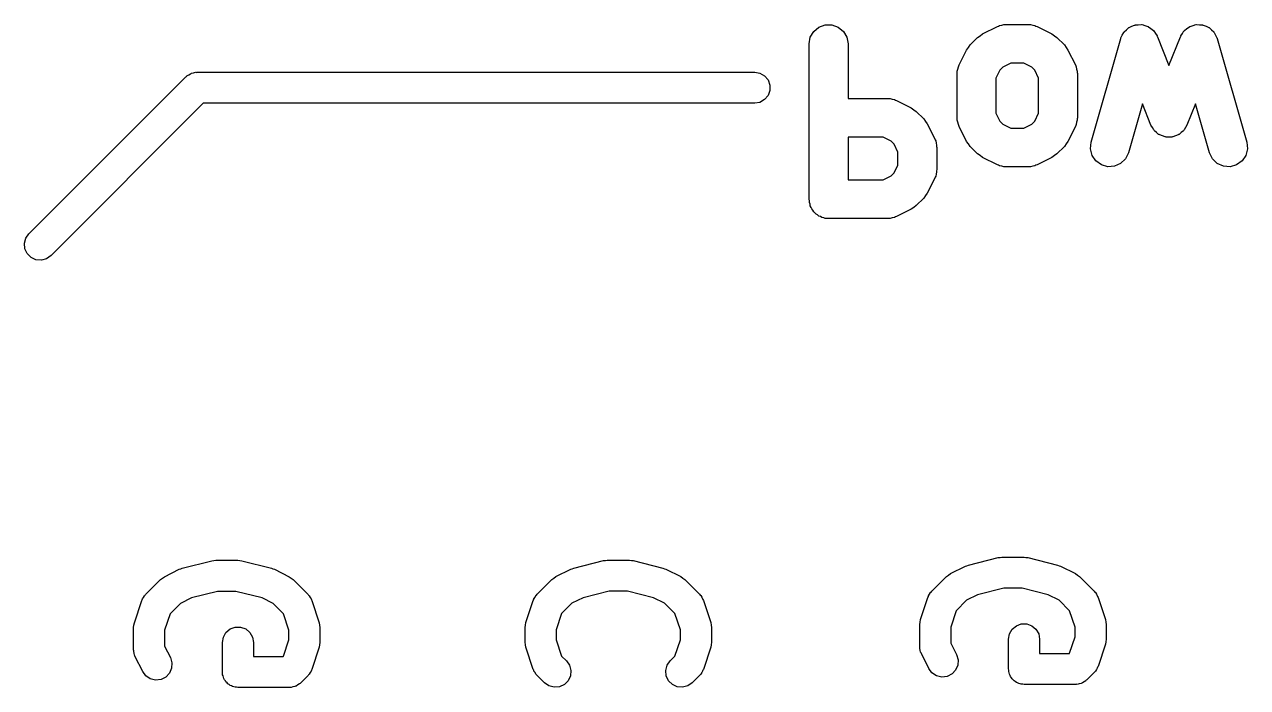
# Model space of a CAD drawing. Extents: x 91.3 to 189.8, y -113.5 to -60.4.
# Drawn here: x 153.12 to 160.99, y -64.95 to -60.68 of the extents above; entities that cross this region are included whole.
import ezdxf

# ---------------------------------------------------------------- set-up
doc = ezdxf.new("R2010")
doc.units = 0
doc.header["$MEASUREMENT"] = 0
doc.layers.add('BLACK', color=7, linetype='CONTINUOUS')

msp = doc.modelspace()

# ---------------------------------------------------------------- linework, layer by layer
at = {"layer": 'Black'}
for p, q in [((158.233, -60.6994), (158.274, -60.6845)), ((158.274, -60.6845), (158.317, -60.6845)), ((158.317, -60.6845), (158.358, -60.6994)), ((159.39, -60.6938), (159.396, -60.6902)), ((159.396, -60.6902), (159.41, -60.6876)), ((159.41, -60.6876), (159.424, -60.6834)), ((159.424, -60.6834), (159.431, -60.6839)), ((159.431, -60.6839), (159.439, -60.6826)), ((159.439, -60.6826), (159.581, -60.6826)), ((159.581, -60.6826), (159.589, -60.6839)), ((159.589, -60.6839), (159.596, -60.6834)), ((159.596, -60.6834), (159.61, -60.6876)), ((159.61, -60.6876), (159.624, -60.6902)), ((159.624, -60.6902), (159.63, -60.6938)), ((160.248, -60.6942), (160.265, -60.6864)), ((160.265, -60.6864), (160.268, -60.6862)), ((160.268, -60.6862), (160.27, -60.6853)), ((160.27, -60.6853), (160.289, -60.6847)), ((160.289, -60.6847), (160.309, -60.6833)), ((160.309, -60.6833), (160.311, -60.684)), ((160.311, -60.684), (160.314, -60.6839)), ((160.314, -60.6839), (160.332, -60.6899)), ((160.332, -60.6899), (160.35, -60.6952)), ((160.622, -60.6952), (160.641, -60.6899)), ((160.641, -60.6899), (160.659, -60.6839)), ((160.659, -60.6839), (160.661, -60.684)), ((160.661, -60.684), (160.664, -60.6833)), ((160.664, -60.6833), (160.683, -60.6847)), ((160.683, -60.6847), (160.702, -60.6853)), ((160.702, -60.6853), (160.705, -60.6862)), ((160.705, -60.6862), (160.707, -60.6864)), ((160.707, -60.6864), (160.725, -60.6942)), ((158.171, -60.8076), (158.178, -60.7649)), ((158.178, -60.7649), (158.2, -60.7273)), ((158.2, -60.7273), (158.233, -60.6994)), ((158.358, -60.6994), (158.391, -60.7273)), ((158.391, -60.7273), (158.413, -60.7649)), ((158.413, -60.7649), (158.421, -60.8076)), ((159.207, -60.8145), (159.255, -60.7668)), ((159.255, -60.7668), (159.271, -60.7554)), ((159.271, -60.7554), (159.287, -60.7434)), ((159.287, -60.7434), (159.383, -60.6958)), ((159.383, -60.6958), (159.39, -60.6938)), ((159.63, -60.6938), (159.637, -60.6958)), ((159.637, -60.6958), (159.733, -60.7434)), ((159.733, -60.7434), (159.749, -60.7554)), ((159.749, -60.7554), (159.765, -60.7668)), ((159.765, -60.7668), (159.813, -60.8145)), ((160.176, -60.7733), (160.177, -60.771)), ((160.177, -60.7686), (160.186, -60.7516)), ((160.177, -60.771), (160.177, -60.7686)), ((160.186, -60.7516), (160.195, -60.7342)), ((160.195, -60.7342), (160.196, -60.7325)), ((160.196, -60.7325), (160.197, -60.7303)), ((160.197, -60.7303), (160.212, -60.7175)), ((160.212, -60.7175), (160.226, -60.7041)), ((160.226, -60.7041), (160.228, -60.703)), ((160.228, -60.703), (160.23, -60.7014)), ((160.23, -60.7014), (160.248, -60.6942)), ((160.35, -60.6952), (160.352, -60.6967)), ((160.352, -60.6967), (160.355, -60.6975)), ((160.355, -60.6975), (160.37, -60.7094)), ((160.37, -60.7094), (160.386, -60.7207)), ((160.386, -60.7207), (160.387, -60.7228)), ((160.387, -60.7228), (160.389, -60.7243)), ((160.389, -60.7243), (160.399, -60.7407)), ((160.399, -60.7407), (160.41, -60.7567)), ((160.41, -60.7567), (160.41, -60.7591)), ((160.41, -60.7591), (160.412, -60.7612)), ((160.412, -60.7612), (160.486, -60.9472)), ((160.486, -60.9472), (160.561, -60.7612)), ((160.561, -60.7612), (160.562, -60.7591)), ((160.562, -60.7591), (160.563, -60.7567)), ((160.563, -60.7567), (160.573, -60.7407)), ((160.573, -60.7407), (160.583, -60.7243)), ((160.583, -60.7243), (160.585, -60.7228)), ((160.585, -60.7228), (160.587, -60.7207)), ((160.587, -60.7207), (160.602, -60.7094)), ((160.602, -60.7094), (160.618, -60.6975)), ((160.618, -60.6975), (160.62, -60.6967)), ((160.62, -60.6967), (160.622, -60.6952)), ((160.725, -60.6942), (160.743, -60.7014)), ((160.743, -60.7014), (160.744, -60.703)), ((160.744, -60.703), (160.747, -60.7041)), ((160.747, -60.7041), (160.761, -60.7175)), ((160.761, -60.7175), (160.775, -60.7303)), ((160.775, -60.7303), (160.776, -60.7325)), ((160.776, -60.7325), (160.778, -60.7342)), ((160.778, -60.7342), (160.786, -60.7516)), ((160.786, -60.7516), (160.795, -60.7686)), ((160.795, -60.7686), (160.796, -60.771)), ((160.796, -60.771), (160.797, -60.7733)), ((158.171, -61.8076), (158.171, -60.8076)), ((158.421, -60.8076), (158.421, -61.1588)), ((159.136, -60.9422), (159.184, -60.847)), ((159.184, -60.847), (159.196, -60.8309)), ((159.196, -60.8309), (159.207, -60.8145)), ((159.813, -60.8145), (159.824, -60.8309)), ((159.824, -60.8309), (159.836, -60.847)), ((159.836, -60.847), (159.884, -60.9422)), ((159.985, -61.4399), (160.176, -60.7733)), ((160.797, -60.7733), (160.987, -61.4399)), ((154.166, -61.0134), (154.177, -61.0069)), ((154.177, -61.0069), (154.188, -60.9994)), ((154.188, -60.9994), (154.192, -60.9982)), ((154.192, -60.9982), (154.196, -60.996)), ((154.196, -60.996), (154.209, -60.9938)), ((154.209, -60.9938), (154.221, -60.9904)), ((154.221, -60.9904), (154.226, -60.9908)), ((154.226, -60.9908), (154.23, -60.99)), ((154.23, -60.99), (157.82, -60.99)), ((157.82, -60.99), (157.854, -60.996)), ((157.854, -60.996), (157.884, -61.0134)), ((159.123, -60.9981), (159.124, -60.991)), ((159.123, -61.2838), (159.123, -60.9981)), ((159.124, -60.9838), (159.128, -60.9698)), ((159.124, -60.991), (159.124, -60.9838)), ((159.128, -60.9698), (159.131, -60.9553)), ((159.131, -60.9553), (159.134, -60.9491)), ((159.134, -60.9491), (159.136, -60.9422)), ((159.398, -60.9769), (159.373, -61.0276)), ((159.417, -60.958), (159.398, -60.9769)), ((159.468, -60.9326), (159.417, -60.958)), ((159.552, -60.9326), (159.468, -60.9326)), ((159.603, -60.958), (159.552, -60.9326)), ((159.622, -60.9769), (159.603, -60.958)), ((159.647, -61.0276), (159.622, -60.9769)), ((159.884, -60.9422), (159.886, -60.9491)), ((159.886, -60.9491), (159.889, -60.9553)), ((159.889, -60.9553), (159.892, -60.9698)), ((159.892, -60.9698), (159.896, -60.9838)), ((159.896, -60.9838), (159.896, -60.991)), ((159.896, -60.991), (159.897, -60.9981)), ((159.897, -60.9981), (159.897, -61.2838)), ((153.149, -62.0293), (154.159, -61.0193)), ((154.159, -61.0193), (154.163, -61.0168)), ((154.163, -61.0168), (154.166, -61.0134)), ((157.884, -61.0134), (157.907, -61.04)), ((157.907, -61.04), (157.918, -61.0726)), ((157.918, -61.0726), (157.918, -61.1074)), ((159.373, -61.0276), (159.373, -61.2543)), ((159.647, -61.2543), (159.647, -61.0276)), ((157.907, -61.14), (157.884, -61.1666)), ((157.918, -61.1074), (157.907, -61.14)), ((158.421, -61.1588), (158.677, -61.1588)), ((158.677, -61.1588), (158.684, -61.1601)), ((158.684, -61.1601), (158.691, -61.1596)), ((158.691, -61.1596), (158.705, -61.1638)), ((158.705, -61.1638), (158.719, -61.1663)), ((154.271, -61.19), (153.291, -62.1707)), ((157.82, -61.19), (154.271, -61.19)), ((157.854, -61.184), (157.82, -61.19)), ((157.884, -61.1666), (157.854, -61.184)), ((158.719, -61.1663), (158.726, -61.17)), ((158.726, -61.17), (158.733, -61.172)), ((158.733, -61.172), (158.828, -61.2196)), ((158.828, -61.2196), (158.844, -61.2316)), ((158.844, -61.2316), (158.86, -61.243)), ((158.86, -61.243), (158.908, -61.2907)), ((160.315, -61.1935), (160.225, -61.5086)), ((160.37, -61.3302), (160.315, -61.1935)), ((160.657, -61.1935), (160.602, -61.3302)), ((160.747, -61.5086), (160.657, -61.1935)), ((158.908, -61.2907), (158.919, -61.3071)), ((158.919, -61.3071), (158.931, -61.3231)), ((159.124, -61.2909), (159.123, -61.2838)), ((159.124, -61.2981), (159.124, -61.2909)), ((159.128, -61.3121), (159.124, -61.2981)), ((159.131, -61.3266), (159.128, -61.3121)), ((159.373, -61.2543), (159.398, -61.305)), ((159.398, -61.305), (159.417, -61.3239)), ((159.603, -61.3239), (159.622, -61.305)), ((159.622, -61.305), (159.647, -61.2543)), ((159.892, -61.3121), (159.889, -61.3266)), ((159.896, -61.2981), (159.892, -61.3121)), ((159.897, -61.2838), (159.896, -61.2909)), ((159.896, -61.2909), (159.896, -61.2981)), ((158.931, -61.3231), (158.979, -61.4184)), ((159.134, -61.3328), (159.131, -61.3266)), ((159.136, -61.3397), (159.134, -61.3328)), ((159.184, -61.4349), (159.136, -61.3397)), ((159.417, -61.3239), (159.468, -61.3493)), ((159.468, -61.3493), (159.552, -61.3493)), ((159.552, -61.3493), (159.603, -61.3239)), ((159.884, -61.3397), (159.836, -61.435)), ((159.886, -61.3328), (159.884, -61.3397)), ((159.889, -61.3266), (159.886, -61.3328)), ((160.38, -61.3454), (160.37, -61.3302)), ((160.388, -61.3611), (160.38, -61.3454)), ((160.391, -61.3638), (160.388, -61.3611)), ((160.393, -61.3671), (160.391, -61.3638)), ((160.407, -61.3782), (160.393, -61.3671)), ((160.42, -61.39), (160.407, -61.3782)), ((160.424, -61.3915), (160.42, -61.39)), ((160.427, -61.394), (160.424, -61.3915)), ((160.444, -61.3995), (160.427, -61.394)), ((160.461, -61.4062), (160.444, -61.3995)), ((160.528, -61.3995), (160.512, -61.4062)), ((160.545, -61.394), (160.528, -61.3995)), ((160.548, -61.3915), (160.545, -61.394)), ((160.552, -61.39), (160.548, -61.3915)), ((160.565, -61.3782), (160.552, -61.39)), ((160.579, -61.3671), (160.565, -61.3782)), ((160.581, -61.3638), (160.579, -61.3671)), ((160.584, -61.3611), (160.581, -61.3638)), ((160.593, -61.3454), (160.584, -61.3611)), ((160.602, -61.3302), (160.593, -61.3454)), ((158.421, -61.4088), (158.421, -61.6826)), ((158.647, -61.4088), (158.421, -61.4088)), ((158.698, -61.4342), (158.647, -61.4088)), ((158.717, -61.4531), (158.698, -61.4342)), ((158.742, -61.5038), (158.717, -61.4531)), ((158.979, -61.4184), (158.981, -61.4253)), ((158.981, -61.4253), (158.985, -61.4315)), ((158.985, -61.4315), (158.987, -61.446)), ((158.987, -61.446), (158.991, -61.46)), ((158.991, -61.46), (158.991, -61.4672)), ((158.991, -61.4672), (158.992, -61.4743)), ((158.992, -61.4743), (158.992, -61.6171)), ((159.196, -61.451), (159.184, -61.4349)), ((159.207, -61.4674), (159.196, -61.451)), ((159.255, -61.5151), (159.207, -61.4674)), ((159.813, -61.4674), (159.765, -61.5151)), ((159.824, -61.451), (159.813, -61.4674)), ((159.836, -61.435), (159.824, -61.451)), ((159.981, -61.4831), (159.985, -61.4399)), ((160.465, -61.4063), (160.461, -61.4062)), ((160.468, -61.4075), (160.465, -61.4063)), ((160.486, -61.407), (160.468, -61.4075)), ((160.504, -61.4075), (160.486, -61.407)), ((160.508, -61.4063), (160.504, -61.4075)), ((160.512, -61.4062), (160.508, -61.4063)), ((160.987, -61.4399), (160.992, -61.4831)), ((158.742, -61.5876), (158.742, -61.5038)), ((159.271, -61.5266), (159.255, -61.5151)), ((159.287, -61.5385), (159.271, -61.5266)), ((159.383, -61.5861), (159.287, -61.5385)), ((159.733, -61.5385), (159.637, -61.5861)), ((159.749, -61.5265), (159.733, -61.5385)), ((159.765, -61.5151), (159.749, -61.5265)), ((159.991, -61.5252), (159.981, -61.4831)), ((160.015, -61.5612), (159.991, -61.5252)), ((160.206, -61.5477), (160.175, -61.5778)), ((160.225, -61.5086), (160.206, -61.5477)), ((160.766, -61.5477), (160.747, -61.5086)), ((160.797, -61.5778), (160.766, -61.5477)), ((160.981, -61.5252), (160.957, -61.5612)), ((160.992, -61.4831), (160.981, -61.5252)), ((158.717, -61.6383), (158.742, -61.5876)), ((158.991, -61.6314), (158.987, -61.6455)), ((158.992, -61.6171), (158.991, -61.6242)), ((158.991, -61.6242), (158.991, -61.6314)), ((159.39, -61.5881), (159.383, -61.5861)), ((159.396, -61.5917), (159.39, -61.5881)), ((159.41, -61.5943), (159.396, -61.5917)), ((159.424, -61.5985), (159.41, -61.5943)), ((159.431, -61.598), (159.424, -61.5985)), ((159.439, -61.5993), (159.431, -61.598)), ((159.581, -61.5993), (159.439, -61.5993)), ((159.589, -61.598), (159.581, -61.5993)), ((159.596, -61.5985), (159.589, -61.598)), ((159.61, -61.5943), (159.596, -61.5985)), ((159.624, -61.5917), (159.61, -61.5943)), ((159.63, -61.5881), (159.624, -61.5917)), ((159.637, -61.5861), (159.63, -61.5881)), ((160.051, -61.5867), (160.015, -61.5612)), ((160.092, -61.5986), (160.051, -61.5867)), ((160.136, -61.5955), (160.092, -61.5986)), ((160.175, -61.5778), (160.136, -61.5955)), ((160.837, -61.5955), (160.797, -61.5778)), ((160.88, -61.5986), (160.837, -61.5955)), ((160.922, -61.5867), (160.88, -61.5986)), ((160.957, -61.5612), (160.922, -61.5867)), ((158.421, -61.6826), (158.647, -61.6826)), ((158.647, -61.6826), (158.698, -61.6573)), ((158.698, -61.6573), (158.717, -61.6383)), ((158.979, -61.673), (158.931, -61.7683)), ((158.981, -61.6661), (158.979, -61.673)), ((158.985, -61.6599), (158.981, -61.6661)), ((158.987, -61.6455), (158.985, -61.6599)), ((158.919, -61.7844), (158.908, -61.8008)), ((158.931, -61.7683), (158.919, -61.7844)), ((158.173, -61.8184), (158.171, -61.8076)), ((158.173, -61.8293), (158.173, -61.8184)), ((158.176, -61.8396), (158.173, -61.8293)), ((158.178, -61.8504), (158.176, -61.8396)), ((158.184, -61.8598), (158.178, -61.8504)), ((158.187, -61.8701), (158.184, -61.8598)), ((158.194, -61.8785), (158.187, -61.8701)), ((158.828, -61.8718), (158.733, -61.9194)), ((158.844, -61.8599), (158.828, -61.8718)), ((158.86, -61.8484), (158.844, -61.8599)), ((158.908, -61.8008), (158.86, -61.8484)), ((158.2, -61.888), (158.194, -61.8785)), ((158.208, -61.895), (158.2, -61.888)), ((158.215, -61.9034), (158.208, -61.895)), ((158.225, -61.9088), (158.215, -61.9034)), ((158.233, -61.9159), (158.225, -61.9088)), ((158.243, -61.9196), (158.233, -61.9159)), ((158.253, -61.9251), (158.243, -61.9196)), ((158.264, -61.927), (158.253, -61.9251)), ((158.274, -61.9307), (158.264, -61.927)), ((158.285, -61.9307), (158.274, -61.9307)), ((158.296, -61.9326), (158.285, -61.9307)), ((158.677, -61.9326), (158.296, -61.9326)), ((158.684, -61.9314), (158.677, -61.9326)), ((158.691, -61.9318), (158.684, -61.9314)), ((158.705, -61.9276), (158.691, -61.9318)), ((158.719, -61.9251), (158.705, -61.9276)), ((158.726, -61.9215), (158.719, -61.9251)), ((158.733, -61.9194), (158.726, -61.9215)), ((153.129, -62.0577), (153.149, -62.0293)), ((153.12, -62.0913), (153.129, -62.0577)), ((153.123, -62.1259), (153.12, -62.0913)), ((153.138, -62.1574), (153.123, -62.1259)), ((153.163, -62.1819), (153.138, -62.1574)), ((153.194, -62.1966), (153.163, -62.1819)), ((153.291, -62.1707), (153.262, -62.1906)), ((153.229, -62.1996), (153.194, -62.1966)), ((153.262, -62.1906), (153.229, -62.1996)), ((154.136, -64.182), (154.327, -64.1344)), ((154.327, -64.1344), (154.339, -64.1336)), ((154.339, -64.1336), (154.351, -64.1314)), ((154.351, -64.1314), (154.494, -64.1314)), ((154.494, -64.1314), (154.506, -64.1336)), ((154.506, -64.1336), (154.518, -64.1344)), ((154.518, -64.1344), (154.709, -64.182)), ((156.656, -64.1811), (156.847, -64.1335)), ((156.847, -64.1335), (156.859, -64.1326)), ((156.859, -64.1326), (156.871, -64.1305)), ((156.871, -64.1305), (157.014, -64.1305)), ((157.014, -64.1305), (157.026, -64.1326)), ((157.026, -64.1326), (157.038, -64.1335)), ((157.038, -64.1335), (157.229, -64.1811)), ((159.196, -64.162), (159.387, -64.1144)), ((159.387, -64.1144), (159.399, -64.1136)), ((159.399, -64.1136), (159.411, -64.1114)), ((159.411, -64.1114), (159.554, -64.1114)), ((159.554, -64.1114), (159.566, -64.1136)), ((159.566, -64.1136), (159.578, -64.1144)), ((159.578, -64.1144), (159.769, -64.162)), ((154.021, -64.2372), (154.116, -64.1896)), ((154.116, -64.1896), (154.126, -64.1865)), ((154.126, -64.1865), (154.136, -64.182)), ((154.709, -64.182), (154.719, -64.1865)), ((154.719, -64.1865), (154.729, -64.1896)), ((154.729, -64.1896), (154.824, -64.2372)), ((156.541, -64.2363), (156.636, -64.1887)), ((156.636, -64.1887), (156.646, -64.1855)), ((156.646, -64.1855), (156.656, -64.1811)), ((157.229, -64.1811), (157.239, -64.1855)), ((157.239, -64.1855), (157.249, -64.1887)), ((157.249, -64.1887), (157.344, -64.2363)), ((159.055, -64.236), (159.068, -64.2268)), ((159.068, -64.2268), (159.081, -64.2172)), ((159.081, -64.2172), (159.176, -64.1696)), ((159.176, -64.1696), (159.186, -64.1665)), ((159.186, -64.1665), (159.196, -64.162)), ((159.769, -64.162), (159.779, -64.1665)), ((159.779, -64.1665), (159.789, -64.1696)), ((159.789, -64.1696), (159.884, -64.2172)), ((159.884, -64.2172), (159.897, -64.2268)), ((159.897, -64.2268), (159.91, -64.236)), ((153.899, -64.3512), (153.995, -64.256)), ((153.995, -64.256), (154.008, -64.2468)), ((154.008, -64.2468), (154.021, -64.2372)), ((154.824, -64.2372), (154.837, -64.2468)), ((154.837, -64.2468), (154.85, -64.256)), ((154.85, -64.256), (154.945, -64.3512)), ((156.419, -64.3502), (156.515, -64.255)), ((156.515, -64.255), (156.528, -64.2458)), ((156.528, -64.2458), (156.541, -64.2363)), ((157.344, -64.2363), (157.357, -64.2458)), ((157.357, -64.2458), (157.37, -64.255)), ((157.37, -64.255), (157.465, -64.3502)), ((158.959, -64.3312), (159.055, -64.236)), ((159.423, -64.3114), (159.255, -64.3534)), ((159.541, -64.3114), (159.423, -64.3114)), ((159.709, -64.3534), (159.541, -64.3114)), ((159.91, -64.236), (160.005, -64.3312)), ((153.828, -64.5331), (153.875, -64.3903)), ((153.875, -64.3903), (153.878, -64.3852)), ((153.878, -64.3852), (153.879, -64.3796)), ((153.879, -64.3796), (153.886, -64.37)), ((153.886, -64.37), (153.892, -64.3597)), ((153.892, -64.3597), (153.896, -64.3559)), ((153.896, -64.3559), (153.899, -64.3512)), ((154.195, -64.3734), (154.124, -64.4089)), ((154.363, -64.3314), (154.195, -64.3734)), ((154.481, -64.3314), (154.363, -64.3314)), ((154.649, -64.3734), (154.481, -64.3314)), ((154.72, -64.4089), (154.649, -64.3734)), ((154.945, -64.3512), (154.949, -64.3559)), ((154.949, -64.3559), (154.953, -64.3597)), ((154.953, -64.3597), (154.959, -64.37)), ((154.959, -64.37), (154.965, -64.3796)), ((154.965, -64.3796), (154.967, -64.3852)), ((154.967, -64.3852), (154.97, -64.3903)), ((154.97, -64.3903), (155.017, -64.5331)), ((156.348, -64.5322), (156.395, -64.3893)), ((156.395, -64.3893), (156.398, -64.3843)), ((156.398, -64.3843), (156.399, -64.3787)), ((156.399, -64.3787), (156.406, -64.3691)), ((156.406, -64.3691), (156.412, -64.3588)), ((156.412, -64.3588), (156.416, -64.355)), ((156.416, -64.355), (156.419, -64.3502)), ((156.715, -64.3724), (156.644, -64.4079)), ((156.883, -64.3305), (156.715, -64.3724)), ((157.001, -64.3305), (156.883, -64.3305)), ((157.169, -64.3724), (157.001, -64.3305)), ((157.24, -64.4079), (157.169, -64.3724)), ((157.465, -64.3502), (157.469, -64.355)), ((157.469, -64.355), (157.473, -64.3588)), ((157.473, -64.3588), (157.479, -64.3691)), ((157.479, -64.3691), (157.485, -64.3787)), ((157.485, -64.3787), (157.487, -64.3843)), ((157.487, -64.3843), (157.49, -64.3893)), ((157.49, -64.3893), (157.537, -64.5322)), ((158.888, -64.5131), (158.935, -64.3703)), ((158.935, -64.3703), (158.938, -64.3652)), ((158.938, -64.3652), (158.939, -64.3596)), ((158.939, -64.3596), (158.946, -64.35)), ((158.946, -64.35), (158.952, -64.3397)), ((158.952, -64.3397), (158.956, -64.3359)), ((158.956, -64.3359), (158.959, -64.3312)), ((159.184, -64.3889), (159.117, -64.4559)), ((159.255, -64.3534), (159.184, -64.3889)), ((159.78, -64.3889), (159.709, -64.3534)), ((159.847, -64.4559), (159.78, -64.3889)), ((160.005, -64.3312), (160.009, -64.3359)), ((160.009, -64.3359), (160.013, -64.3397)), ((160.013, -64.3397), (160.019, -64.35)), ((160.019, -64.35), (160.025, -64.3596)), ((160.025, -64.3596), (160.027, -64.3652)), ((160.027, -64.3652), (160.03, -64.3703)), ((160.03, -64.3703), (160.077, -64.5131)), ((154.124, -64.4089), (154.057, -64.4759)), ((154.787, -64.4759), (154.72, -64.4089)), ((156.644, -64.4079), (156.577, -64.475)), ((157.307, -64.475), (157.24, -64.4079)), ((159.117, -64.4559), (159.082, -64.561)), ((159.882, -64.561), (159.847, -64.4559)), ((153.822, -64.5648), (153.825, -64.549)), ((153.825, -64.549), (153.828, -64.5331)), ((154.057, -64.4759), (154.022, -64.581)), ((154.822, -64.581), (154.787, -64.4759)), ((155.017, -64.5331), (155.02, -64.549)), ((155.02, -64.549), (155.022, -64.5648)), ((156.342, -64.5638), (156.345, -64.548)), ((156.345, -64.548), (156.348, -64.5322)), ((156.577, -64.475), (156.542, -64.58)), ((157.342, -64.58), (157.307, -64.475)), ((157.537, -64.5322), (157.54, -64.548)), ((157.54, -64.548), (157.542, -64.5638)), ((158.882, -64.5448), (158.885, -64.529)), ((158.882, -64.6876), (158.882, -64.5448)), ((158.885, -64.529), (158.888, -64.5131)), ((159.504, -64.5534), (159.536, -64.5415)), ((159.536, -64.5415), (159.571, -64.5415)), ((159.571, -64.5415), (159.604, -64.5534)), ((160.077, -64.5131), (160.08, -64.529)), ((160.08, -64.529), (160.082, -64.5448)), ((160.082, -64.5448), (160.082, -64.64)), ((153.822, -64.7076), (153.822, -64.5648)), ((154.022, -64.581), (154.022, -64.684)), ((154.394, -64.66), (154.4, -64.6258)), ((154.4, -64.6258), (154.417, -64.5957)), ((154.417, -64.5957), (154.444, -64.5734)), ((154.444, -64.5734), (154.476, -64.5615)), ((154.476, -64.5615), (154.511, -64.5615)), ((154.511, -64.5615), (154.544, -64.5734)), ((154.544, -64.5734), (154.57, -64.5957)), ((154.57, -64.5957), (154.588, -64.6258)), ((154.588, -64.6258), (154.594, -64.66)), ((154.822, -64.6438), (154.822, -64.581)), ((155.022, -64.5648), (155.022, -64.66)), ((156.342, -64.659), (156.342, -64.5638)), ((156.542, -64.58), (156.542, -64.6428)), ((157.342, -64.6428), (157.342, -64.58)), ((157.542, -64.5638), (157.542, -64.659)), ((159.082, -64.561), (159.082, -64.664)), ((159.454, -64.64), (159.46, -64.6058)), ((159.46, -64.6058), (159.477, -64.5757)), ((159.477, -64.5757), (159.504, -64.5534)), ((159.604, -64.5534), (159.63, -64.5757)), ((159.63, -64.5757), (159.648, -64.6058)), ((159.648, -64.6058), (159.654, -64.64)), ((159.847, -64.7288), (159.882, -64.6238)), ((159.882, -64.6238), (159.882, -64.561)), ((153.823, -64.7133), (153.822, -64.7076)), ((154.022, -64.684), (154.059, -64.7581)), ((154.394, -64.8505), (154.394, -64.66)), ((154.594, -64.66), (154.594, -64.7505)), ((154.787, -64.7488), (154.822, -64.6438)), ((155.017, -64.6916), (154.97, -64.8345)), ((155.02, -64.6758), (155.017, -64.6916)), ((155.022, -64.66), (155.02, -64.6758)), ((156.345, -64.6748), (156.342, -64.659)), ((156.348, -64.6907), (156.345, -64.6748)), ((156.395, -64.8335), (156.348, -64.6907)), ((156.542, -64.6428), (156.577, -64.7479)), ((157.307, -64.7479), (157.342, -64.6428)), ((157.537, -64.6907), (157.49, -64.8335)), ((157.54, -64.6748), (157.537, -64.6907)), ((157.542, -64.659), (157.54, -64.6748)), ((158.883, -64.6933), (158.882, -64.6876)), ((158.883, -64.6991), (158.883, -64.6933)), ((158.886, -64.7103), (158.883, -64.6991)), ((159.082, -64.664), (159.119, -64.7381)), ((159.454, -64.8305), (159.454, -64.64)), ((159.654, -64.64), (159.654, -64.7305)), ((160.077, -64.6716), (160.03, -64.8145)), ((160.08, -64.6558), (160.077, -64.6716)), ((160.082, -64.64), (160.08, -64.6558)), ((153.823, -64.7191), (153.823, -64.7133)), ((153.826, -64.7303), (153.823, -64.7191)), ((153.828, -64.7418), (153.826, -64.7303)), ((153.831, -64.7468), (153.828, -64.7418)), ((153.833, -64.7523), (153.831, -64.7468)), ((153.881, -64.8476), (153.833, -64.7523)), ((154.059, -64.7581), (154.069, -64.7914)), ((154.594, -64.7505), (154.786, -64.7505)), ((154.786, -64.7505), (154.787, -64.7488)), ((156.577, -64.7479), (156.608, -64.7788)), ((156.608, -64.7788), (156.628, -64.8073)), ((157.257, -64.8073), (157.276, -64.7788)), ((157.276, -64.7788), (157.307, -64.7479)), ((158.888, -64.7218), (158.886, -64.7103)), ((158.891, -64.7268), (158.888, -64.7218)), ((158.893, -64.7323), (158.891, -64.7268)), ((158.941, -64.8276), (158.893, -64.7323)), ((159.119, -64.7381), (159.129, -64.7714)), ((159.129, -64.7714), (159.127, -64.8061)), ((159.654, -64.7305), (159.846, -64.7305)), ((159.846, -64.7305), (159.847, -64.7288)), ((153.901, -64.8755), (153.881, -64.8476)), ((154.053, -64.858), (154.03, -64.8832)), ((154.067, -64.8261), (154.053, -64.858)), ((154.069, -64.7914), (154.067, -64.8261)), ((154.395, -64.8591), (154.394, -64.8505)), ((154.395, -64.8678), (154.395, -64.8591)), ((154.953, -64.865), (154.949, -64.8688)), ((154.959, -64.8547), (154.953, -64.865)), ((154.965, -64.8451), (154.959, -64.8547)), ((154.967, -64.8396), (154.965, -64.8451)), ((154.97, -64.8345), (154.967, -64.8396)), ((156.398, -64.8386), (156.395, -64.8335)), ((156.399, -64.8442), (156.398, -64.8386)), ((156.406, -64.8538), (156.399, -64.8442)), ((156.412, -64.8641), (156.406, -64.8538)), ((156.416, -64.8679), (156.412, -64.8641)), ((156.628, -64.8073), (156.637, -64.8408)), ((156.637, -64.8408), (156.634, -64.8754)), ((157.248, -64.8408), (157.257, -64.8073)), ((157.251, -64.8754), (157.248, -64.8408)), ((157.473, -64.8641), (157.469, -64.8679)), ((157.479, -64.8538), (157.473, -64.8641)), ((157.485, -64.8442), (157.479, -64.8538)), ((157.487, -64.8386), (157.485, -64.8442)), ((157.49, -64.8335), (157.487, -64.8386)), ((158.961, -64.8555), (158.941, -64.8276)), ((158.99, -64.8746), (158.961, -64.8555)), ((159.09, -64.8632), (159.059, -64.8787)), ((159.113, -64.838), (159.09, -64.8632)), ((159.127, -64.8061), (159.113, -64.838)), ((159.455, -64.8391), (159.454, -64.8305)), ((159.455, -64.8478), (159.455, -64.8391)), ((159.458, -64.8561), (159.455, -64.8478)), ((159.46, -64.8647), (159.458, -64.8561)), ((159.464, -64.8723), (159.46, -64.8647)), ((160.005, -64.8536), (159.958, -64.9012)), ((160.009, -64.8488), (160.005, -64.8536)), ((160.013, -64.845), (160.009, -64.8488)), ((160.019, -64.8347), (160.013, -64.845)), ((160.025, -64.8251), (160.019, -64.8347)), ((160.027, -64.8196), (160.025, -64.8251)), ((160.03, -64.8145), (160.027, -64.8196)), ((153.93, -64.8946), (153.901, -64.8755)), ((153.964, -64.9027), (153.93, -64.8946)), ((153.999, -64.8987), (153.964, -64.9027)), ((154.03, -64.8832), (153.999, -64.8987)), ((154.398, -64.8761), (154.395, -64.8678)), ((154.4, -64.8847), (154.398, -64.8761)), ((154.404, -64.8923), (154.4, -64.8847)), ((154.407, -64.9005), (154.404, -64.8923)), ((154.413, -64.9072), (154.407, -64.9005)), ((154.417, -64.9148), (154.413, -64.9072)), ((154.424, -64.9204), (154.417, -64.9148)), ((154.43, -64.9271), (154.424, -64.9204)), ((154.437, -64.9315), (154.43, -64.9271)), ((154.444, -64.9371), (154.437, -64.9315)), ((154.452, -64.9401), (154.444, -64.9371)), ((154.46, -64.9444), (154.452, -64.9401)), ((154.865, -64.9422), (154.861, -64.9444)), ((154.869, -64.9411), (154.865, -64.9422)), ((154.88, -64.9336), (154.869, -64.9411)), ((154.891, -64.9271), (154.88, -64.9336)), ((154.894, -64.9237), (154.891, -64.9271)), ((154.898, -64.9212), (154.894, -64.9237)), ((154.945, -64.8736), (154.898, -64.9212)), ((154.949, -64.8688), (154.945, -64.8736)), ((156.419, -64.8726), (156.416, -64.8679)), ((156.467, -64.9202), (156.419, -64.8726)), ((156.495, -64.9402), (156.467, -64.9202)), ((156.529, -64.9491), (156.495, -64.9402)), ((156.595, -64.9314), (156.564, -64.9461)), ((156.62, -64.9069), (156.595, -64.9314)), ((156.634, -64.8754), (156.62, -64.9069)), ((157.265, -64.9069), (157.251, -64.8754)), ((157.29, -64.9314), (157.265, -64.9069)), ((157.321, -64.9461), (157.29, -64.9314)), ((157.389, -64.9402), (157.356, -64.9491)), ((157.418, -64.9202), (157.389, -64.9402)), ((157.465, -64.8726), (157.418, -64.9202)), ((157.469, -64.8679), (157.465, -64.8726)), ((159.024, -64.8827), (158.99, -64.8746)), ((159.059, -64.8787), (159.024, -64.8827)), ((159.467, -64.8805), (159.464, -64.8723)), ((159.473, -64.8872), (159.467, -64.8805)), ((159.477, -64.8948), (159.473, -64.8872)), ((159.484, -64.9004), (159.477, -64.8948)), ((159.49, -64.9071), (159.484, -64.9004)), ((159.497, -64.9115), (159.49, -64.9071)), ((159.504, -64.9171), (159.497, -64.9115)), ((159.512, -64.9201), (159.504, -64.9171)), ((159.52, -64.9244), (159.512, -64.9201)), ((159.528, -64.926), (159.52, -64.9244)), ((159.536, -64.929), (159.528, -64.926)), ((159.545, -64.929), (159.536, -64.929)), ((159.554, -64.9305), (159.545, -64.929)), ((159.887, -64.9305), (159.554, -64.9305)), ((159.891, -64.9297), (159.887, -64.9305)), ((159.896, -64.9301), (159.891, -64.9297)), ((159.908, -64.9267), (159.896, -64.9301)), ((159.921, -64.9244), (159.908, -64.9267)), ((159.925, -64.9222), (159.921, -64.9244)), ((159.929, -64.9211), (159.925, -64.9222)), ((159.94, -64.9136), (159.929, -64.9211)), ((159.951, -64.9071), (159.94, -64.9136)), ((159.954, -64.9037), (159.951, -64.9071)), ((159.958, -64.9012), (159.954, -64.9037)), ((154.468, -64.946), (154.46, -64.9444)), ((154.476, -64.949), (154.468, -64.946)), ((154.485, -64.949), (154.476, -64.949)), ((154.494, -64.9505), (154.485, -64.949)), ((154.827, -64.9505), (154.494, -64.9505)), ((154.831, -64.9497), (154.827, -64.9505)), ((154.836, -64.9501), (154.831, -64.9497)), ((154.848, -64.9467), (154.836, -64.9501)), ((154.861, -64.9444), (154.848, -64.9467)), ((156.564, -64.9461), (156.529, -64.9491)), ((157.356, -64.9491), (157.321, -64.9461))]:
    msp.add_line(p, q, dxfattribs=at)

doc.saveas('drawing.dxf')
